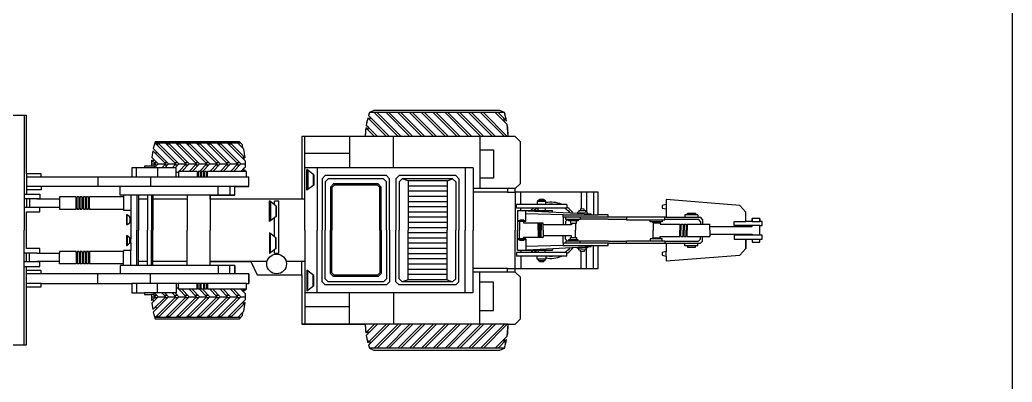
# Model space of a CAD drawing. Extents: x -121210 to 57230, y 84783 to 157800.
# Drawn here: x -34062 to -19789, y 129581 to 134795 of the extents above; entities that cross this region are included whole.
import ezdxf

# ---------------------------------------------------------------- set-up
doc = ezdxf.new("R2010")
doc.units = 0
doc.header["$MEASUREMENT"] = 0
doc.layers.get('0').update_dxf_attribs({"linetype": 'CONTINUOUS'})

# ---------------------------------------------------------------- blocks, each defined once
blk = doc.blocks.new('A$C628B7147')
for p, q in [((4.3803, 2.3), (4.3378, 2.28)), ((5.589, 2.3), (4.3803, 2.3)), ((5.6315, 2.28), (5.589, 2.3)), ((1.0499, 2.25), (0.141, 2.25)), ((1.0272, 2.25), (1.0272, 1.15)), ((1.0499, 1.6912), (1.0499, 2.25)), ((4.3219, 2.2283), (4.3066, 2.1587)), ((4.5002, 2.05), (4.3219, 2.2283)), ((4.3383, 2.2119), (4.3219, 2.2283)), ((4.3378, 2.28), (4.3282, 2.2503)), ((4.5285, 2.05), (4.3282, 2.2503)), ((4.3282, 2.2503), (4.3443, 2.2342)), ((5.6315, 2.28), (4.3378, 2.28)), ((4.3443, 2.2342), (4.3383, 2.2119)), ((4.6133, 2.05), (4.3833, 2.28)), ((4.6416, 2.05), (4.4116, 2.28)), ((4.7264, 2.05), (4.4964, 2.28)), ((4.7547, 2.05), (4.5247, 2.28)), ((4.8396, 2.05), (4.6096, 2.28)), ((4.8679, 2.05), (4.6379, 2.28)), ((4.9527, 2.05), (4.7227, 2.28)), ((4.981, 2.05), (4.751, 2.28)), ((5.0659, 2.05), (4.8359, 2.28)), ((5.0941, 2.05), (4.8641, 2.28)), ((5.179, 2.05), (4.949, 2.28)), ((5.2073, 2.05), (4.9773, 2.28)), ((5.2921, 2.05), (5.0621, 2.28)), ((5.3204, 2.05), (5.0904, 2.28)), ((5.4053, 2.05), (5.1753, 2.28)), ((5.4336, 2.05), (5.2036, 2.28)), ((5.5184, 2.05), (5.2884, 2.28)), ((5.5467, 2.05), (5.3167, 2.28)), ((5.6315, 2.05), (5.4015, 2.28)), ((5.6598, 2.05), (5.4298, 2.28)), ((5.659, 2.164), (5.543, 2.28)), ((5.6527, 2.1986), (5.5712, 2.28)), ((5.6262, 2.225), (5.6527, 2.1986)), ((5.6343, 2.1887), (5.6262, 2.225)), ((5.6527, 2.1986), (5.6315, 2.28)), ((5.659, 2.164), (5.6343, 2.1887)), ((4.3028, 2.1343), (4.2959, 2.05)), ((4.3207, 2.1164), (4.3028, 2.1343)), ((4.387, 2.05), (4.3028, 2.1343)), ((4.4153, 2.05), (4.3066, 2.1587)), ((4.3066, 2.1587), (4.324, 2.1413)), ((4.324, 2.1413), (4.3207, 2.1164)), ((5.6691, 2.05), (5.659, 2.164)), ((2.2817, 1.9992), (2.2639, 1.9345)), ((3.0901, 1.9992), (2.2817, 1.9992)), ((3.1206, 1.9688), (3.0901, 1.9992)), ((5.6691, 2.05), (3.6891, 2.05)), ((4.2959, 2.05), (3.6891, 2.05)), ((3.6891, 2.05), (3.6891, 1.45)), ((3.7191, 1.15), (3.7191, 2.05)), ((4.1457, 2.05), (4.1457, 1.75)), ((4.5686, 1.75), (4.5686, 2.05)), ((5.3973, 2.05), (5.3973, 1.55)), ((5.7363, 2.05), (5.6691, 2.05)), ((5.7863, 2), (5.7363, 2.05)), ((5.7863, 1.6), (5.7863, 2)), ((2.2591, 1.911), (2.2505, 1.8489)), ((2.288, 1.8822), (2.2591, 1.911)), ((2.3835, 1.7867), (2.2591, 1.911)), ((2.2639, 1.9345), (2.2914, 1.907)), ((2.4118, 1.7867), (2.2639, 1.9345)), ((3.1027, 1.9867), (2.2777, 1.9867)), ((2.4825, 1.7867), (2.2825, 1.9867)), ((2.2914, 1.907), (2.288, 1.8822)), ((2.3096, 1.9867), (2.3096, 1.9867)), ((2.5108, 1.7867), (2.3108, 1.9867)), ((2.5815, 1.7867), (2.3815, 1.9867)), ((2.417, 1.9775), (2.3888, 1.9775)), ((2.6098, 1.7867), (2.4098, 1.9867)), ((2.6805, 1.7867), (2.4805, 1.9867)), ((2.516, 1.9775), (2.4877, 1.9775)), ((2.7088, 1.7867), (2.5088, 1.9867)), ((2.7795, 1.7867), (2.5795, 1.9867)), ((2.615, 1.9775), (2.5867, 1.9775)), ((2.8077, 1.7867), (2.6077, 1.9867)), ((2.8785, 1.7867), (2.6785, 1.9867)), ((2.714, 1.9775), (2.6857, 1.9775)), ((2.9067, 1.7867), (2.7067, 1.9867)), ((2.9775, 1.7867), (2.7775, 1.9867)), ((2.813, 1.9775), (2.7847, 1.9775)), ((3.0057, 1.7867), (2.8057, 1.9867)), ((3.0764, 1.7867), (2.8764, 1.9867)), ((2.912, 1.9775), (2.8837, 1.9775)), ((3.1047, 1.7867), (2.9047, 1.9867)), ((3.1338, 1.8283), (2.9754, 1.9867)), ((3.011, 1.9775), (2.9827, 1.9775)), ((3.1297, 1.8606), (3.0037, 1.9867)), ((3.1245, 1.9366), (3.0744, 1.9867)), ((3.1245, 1.9366), (3.1206, 1.9688)), ((3.1342, 1.9269), (3.1245, 1.9366)), ((3.1464, 1.844), (3.1342, 1.9269)), ((5.3973, 1.9204), (5.5267, 1.9204)), ((5.5267, 1.9204), (5.5267, 1.6487)), ((2.2486, 1.8225), (2.248, 1.7659)), ((2.2845, 1.7867), (2.2486, 1.8225)), ((2.2598, 1.8114), (2.2486, 1.8225)), ((2.3128, 1.7867), (2.2505, 1.8489)), ((2.2505, 1.8489), (2.2671, 1.8323)), ((2.2671, 1.8323), (2.2598, 1.8114)), ((3.1297, 1.8606), (3.1464, 1.844)), ((3.1338, 1.8283), (3.1297, 1.8606)), ((3.1297, 1.8606), (3.1338, 1.8283)), ((3.1483, 1.8138), (3.1338, 1.8283)), ((3.1483, 1.7595), (3.1483, 1.8138)), ((4.1457, 1.8854), (3.7191, 1.8854)), ((2.0586, 1.7489), (2.0586, 1.6592)), ((2.182, 1.7489), (2.0586, 1.7489)), ((2.1035, 1.6592), (2.1035, 1.7489)), ((2.182, 1.7659), (2.182, 1.7489)), ((2.248, 1.7659), (2.182, 1.7659)), ((2.4847, 1.7489), (2.182, 1.7489)), ((2.2477, 1.7867), (2.2845, 1.7867)), ((2.2477, 1.7867), (2.2845, 1.7867)), ((2.2477, 1.7867), (2.2845, 1.7867)), ((2.2477, 1.7867), (2.2845, 1.7867)), ((2.2717, 1.7659), (2.248, 1.7659)), ((2.2845, 1.7867), (2.2638, 1.7659)), ((2.2717, 1.7659), (2.2717, 1.7489)), ((2.3012, 1.7982), (2.2729, 1.7982)), ((2.3012, 1.7751), (2.2729, 1.7751)), ((2.3128, 1.7867), (2.2751, 1.7489)), ((2.3053, 1.7489), (2.3053, 1.6592)), ((2.3128, 1.7867), (2.3835, 1.7867)), ((2.3128, 1.7867), (2.3835, 1.7867)), ((2.3128, 1.7867), (2.3835, 1.7867)), ((2.3128, 1.7867), (2.3835, 1.7867)), ((2.3835, 1.7867), (2.3458, 1.7489)), ((2.4002, 1.7982), (2.3719, 1.7982)), ((2.4002, 1.7751), (2.3719, 1.7751)), ((2.4118, 1.7867), (2.3741, 1.7489)), ((2.4118, 1.7867), (2.4825, 1.7867)), ((2.4118, 1.7867), (2.4825, 1.7867)), ((2.4118, 1.7867), (2.4825, 1.7867)), ((2.4118, 1.7867), (2.4825, 1.7867)), ((2.4825, 1.7867), (2.4448, 1.7489)), ((2.4992, 1.7982), (2.4709, 1.7982)), ((2.4992, 1.7751), (2.4709, 1.7751)), ((2.5108, 1.7867), (2.4731, 1.7489)), ((2.4847, 1.6592), (2.4847, 1.7489)), ((2.5066, 1.7153), (2.5066, 1.6592)), ((2.6848, 1.7153), (2.5066, 1.7153)), ((2.5815, 1.7867), (2.5101, 1.7153)), ((2.5108, 1.7867), (2.5815, 1.7867)), ((2.5108, 1.7867), (2.5815, 1.7867)), ((2.5108, 1.7867), (2.5815, 1.7867)), ((2.5108, 1.7867), (2.5815, 1.7867)), ((2.6098, 1.7867), (2.5384, 1.7153)), ((2.5982, 1.7982), (2.5699, 1.7982)), ((2.5982, 1.7751), (2.5699, 1.7751)), ((2.6805, 1.7867), (2.6091, 1.7153)), ((2.6098, 1.7867), (2.6805, 1.7867)), ((2.6098, 1.7867), (2.6805, 1.7867)), ((2.6098, 1.7867), (2.6805, 1.7867)), ((2.6098, 1.7867), (2.6805, 1.7867)), ((2.7088, 1.7867), (2.6374, 1.7153)), ((2.6972, 1.7982), (2.6689, 1.7982)), ((2.6972, 1.7751), (2.6689, 1.7751)), ((2.6848, 1.7153), (2.6848, 1.6592)), ((2.7148, 1.7153), (2.6948, 1.7153)), ((2.6948, 1.7153), (2.6948, 1.6592)), ((2.7795, 1.7867), (2.7081, 1.7153)), ((2.7088, 1.7867), (2.7795, 1.7867)), ((2.7088, 1.7867), (2.7795, 1.7867)), ((2.7088, 1.7867), (2.7795, 1.7867)), ((2.7088, 1.7867), (2.7795, 1.7867)), ((2.7148, 1.7153), (2.7148, 1.6592)), ((2.7447, 1.7153), (2.7248, 1.7153)), ((2.7248, 1.7153), (2.7248, 1.6592)), ((2.8077, 1.7867), (2.7364, 1.7153)), ((2.7447, 1.6592), (2.7447, 1.7153)), ((2.7747, 1.7153), (2.7547, 1.7153)), ((2.7547, 1.6592), (2.7547, 1.7153)), ((2.7962, 1.7982), (2.7679, 1.7982)), ((2.7962, 1.7751), (2.7679, 1.7751)), ((2.7747, 1.6592), (2.7747, 1.7153)), ((3.1574, 1.7153), (2.7847, 1.7153)), ((2.7847, 1.6592), (2.7847, 1.7153)), ((2.8785, 1.7867), (2.8071, 1.7153)), ((2.8077, 1.7867), (2.8785, 1.7867)), ((2.8077, 1.7867), (2.8785, 1.7867)), ((2.8077, 1.7867), (2.8785, 1.7867)), ((2.8077, 1.7867), (2.8785, 1.7867)), ((2.9067, 1.7867), (2.8354, 1.7153)), ((2.8952, 1.7982), (2.8669, 1.7982)), ((2.8952, 1.7751), (2.8669, 1.7751)), ((2.9775, 1.7867), (2.9061, 1.7153)), ((2.9067, 1.7867), (2.9775, 1.7867)), ((2.9067, 1.7867), (2.9775, 1.7867)), ((2.9067, 1.7867), (2.9775, 1.7867)), ((2.9067, 1.7867), (2.9775, 1.7867)), ((3.0057, 1.7867), (2.9344, 1.7153)), ((2.9942, 1.7982), (2.9659, 1.7982)), ((2.9942, 1.7751), (2.9659, 1.7751)), ((3.0764, 1.7867), (3.0051, 1.7153)), ((3.0057, 1.7867), (3.0764, 1.7867)), ((3.0057, 1.7867), (3.0764, 1.7867)), ((3.0057, 1.7867), (3.0764, 1.7867)), ((3.0057, 1.7867), (3.0764, 1.7867)), ((3.1047, 1.7867), (3.0334, 1.7153)), ((3.0932, 1.7982), (3.0649, 1.7982)), ((3.0932, 1.7751), (3.0649, 1.7751)), ((3.1338, 1.745), (3.1041, 1.7153)), ((3.1047, 1.7867), (3.1488, 1.7867)), ((3.1047, 1.7867), (3.1488, 1.7867)), ((3.1047, 1.7867), (3.1488, 1.7867)), ((3.1047, 1.7867), (3.1488, 1.7867)), ((3.1301, 1.7153), (3.1338, 1.745)), ((3.1464, 1.7293), (3.1301, 1.7153)), ((3.1338, 1.745), (3.1483, 1.7595)), ((3.1451, 1.7153), (3.1464, 1.7293)), ((3.1574, 1.7153), (3.1451, 1.7153)), ((3.1574, 1.6592), (3.1574, 1.7153)), ((5.3323, 1.75), (3.7191, 1.75)), ((3.7385, 1.5337), (3.7385, 1.7325)), ((3.8028, 1.6826), (3.7385, 1.7325)), ((3.7481, 1.7251), (3.7481, 1.5411)), ((3.8377, 1.75), (3.8377, 1.15)), ((5.2569, 1.75), (5.2569, 1.15)), ((5.3323, 1.75), (5.3323, 1.15)), ((1.1885, 1.6912), (1.0499, 1.6912)), ((1.0499, 1.6912), (1.0499, 1.6592)), ((1.1885, 1.6592), (1.0499, 1.6592)), ((1.0499, 1.6592), (1.0499, 1.4959)), ((1.1885, 1.6592), (1.1885, 1.6912)), ((2.0586, 1.6592), (1.1885, 1.6592)), ((1.7335, 1.6592), (1.7335, 1.5691)), ((3.1574, 1.6592), (2.0586, 1.6592)), ((2.238, 1.6592), (2.238, 1.5691)), ((2.5066, 1.7042), (2.4847, 1.7042)), ((2.6948, 1.7053), (2.6848, 1.7053)), ((2.7248, 1.7053), (2.7148, 1.7053)), ((2.7547, 1.7053), (2.7447, 1.7053)), ((2.7847, 1.7053), (2.7747, 1.7053)), ((3.1798, 1.6592), (3.1574, 1.6592)), ((3.1798, 1.5691), (3.1798, 1.6592)), ((3.1798, 1.5691), (3.1798, 1.6592)), ((3.7989, 1.6857), (3.7989, 1.5805)), ((3.8028, 1.6826), (3.8028, 1.5836)), ((3.8829, 1.6446), (3.9129, 1.6746)), ((3.8829, 1.6446), (3.8829, 1.15)), ((4.5012, 1.6746), (3.9129, 1.6746)), ((3.9129, 1.6146), (3.9429, 1.6446)), ((4.4712, 1.6446), (3.9429, 1.6446)), ((4.5012, 1.6146), (4.4712, 1.6446)), ((4.5312, 1.6446), (4.5012, 1.6746)), ((4.5312, 1.15), (4.5312, 1.6446)), ((4.5915, 1.6446), (4.6215, 1.6746)), ((4.5915, 1.6446), (4.5915, 1.15)), ((5.1644, 1.6746), (4.6215, 1.6746)), ((4.6215, 1.6146), (4.6515, 1.6446)), ((5.1344, 1.6446), (4.6515, 1.6446)), ((4.709, 1.6246), (4.6515, 1.6446)), ((5.0822, 1.6246), (4.709, 1.6246)), ((4.709, 1.6246), (4.709, 1.15)), ((5.0822, 1.6246), (5.1344, 1.6446)), ((5.0822, 1.6246), (5.0822, 1.15)), ((5.1344, 1.6446), (5.1644, 1.6146)), ((5.1644, 1.6746), (5.1944, 1.6446)), ((5.1944, 1.6446), (5.1944, 1.15)), ((5.5267, 1.6487), (5.3973, 1.6487)), ((3.1798, 1.5691), (1.0499, 1.5691)), ((1.0499, 1.5691), (1.0499, 1.5371)), ((1.1885, 1.5371), (1.0499, 1.5371)), ((1.1885, 1.5691), (1.1885, 1.5371)), ((1.9465, 1.488), (1.9465, 1.5691)), ((2.8875, 1.488), (2.8875, 1.5691)), ((2.9975, 1.5691), (2.9975, 1.488)), ((3.0453, 1.5691), (3.1798, 1.5691)), ((3.0453, 1.488), (3.0453, 1.5691)), ((3.0453, 1.488), (3.0453, 1.5691)), ((3.8028, 1.5836), (3.7385, 1.5337)), ((3.9129, 1.6146), (3.9129, 1.15)), ((3.9629, 1.5646), (3.9929, 1.5946)), ((3.9629, 1.5646), (3.9629, 1.15)), ((3.9756, 1.5593), (3.9981, 1.5819)), ((3.9756, 1.5593), (3.9756, 1.15)), ((4.4212, 1.5946), (3.9929, 1.5946)), ((4.4159, 1.5819), (3.9981, 1.5819)), ((4.4385, 1.5593), (4.4159, 1.5819)), ((4.4512, 1.5646), (4.4212, 1.5946)), ((4.4385, 1.15), (4.4385, 1.5593)), ((4.4512, 1.15), (4.4512, 1.5646)), ((4.5012, 1.15), (4.5012, 1.6146)), ((4.6215, 1.6146), (4.6215, 1.15)), ((5.0822, 1.5746), (4.709, 1.5746)), ((5.0822, 1.5246), (4.709, 1.5246)), ((5.1644, 1.6146), (5.1644, 1.15)), ((5.7363, 1.55), (5.3323, 1.55)), ((5.6629, 1.55), (5.6629, 1.5173)), ((5.7363, 1.55), (5.7863, 1.6)), ((5.7363, 1.5173), (5.7363, 1.55)), ((1.0272, 1.4959), (1.1762, 1.4959)), ((1.1762, 1.4518), (1.0272, 1.4518)), ((1.0499, 1.4518), (1.0499, 1.37)), ((1.0777, 1.4518), (1.0777, 1.37)), ((1.1494, 1.4518), (1.1494, 1.4484)), ((1.3659, 1.4484), (1.1494, 1.4484)), ((1.1762, 1.4959), (1.1762, 1.4518)), ((1.5253, 1.4701), (1.3659, 1.4701)), ((1.3659, 1.4701), (1.3659, 1.3518)), ((1.5253, 1.3614), (1.5253, 1.4701)), ((1.5358, 1.4605), (1.5253, 1.4605)), ((1.5544, 1.4701), (1.5358, 1.4701)), ((1.5358, 1.3614), (1.5358, 1.4701)), ((1.5544, 1.3614), (1.5544, 1.4701)), ((1.565, 1.4605), (1.5544, 1.4605)), ((1.5841, 1.4701), (1.565, 1.4701)), ((1.565, 1.3614), (1.565, 1.4701)), ((1.5841, 1.3614), (1.5841, 1.4701)), ((1.5947, 1.4605), (1.5841, 1.4605)), ((1.6149, 1.4701), (1.5947, 1.4701)), ((1.5947, 1.3614), (1.5947, 1.4701)), ((1.6149, 1.3614), (1.6149, 1.4701)), ((1.6249, 1.4605), (1.6149, 1.4605)), ((1.6451, 1.4701), (1.6249, 1.4701)), ((1.6249, 1.3614), (1.6249, 1.4701)), ((1.6451, 1.3614), (1.6451, 1.4701)), ((1.6546, 1.4605), (1.6451, 1.4605)), ((1.978, 1.4701), (1.6546, 1.4701)), ((1.6546, 1.3614), (1.6546, 1.4701)), ((3.0453, 1.488), (1.9465, 1.488)), ((1.978, 1.488), (1.978, 1.3518)), ((2.0485, 1.488), (2.0485, 1.3425)), ((2.1059, 1.488), (2.1059, 1.15)), ((2.1224, 1.488), (2.1224, 1.15)), ((2.2104, 1.45), (2.1224, 1.45)), ((2.2104, 1.488), (2.2104, 1.15)), ((2.249, 1.488), (2.249, 1.15)), ((2.26, 1.488), (2.26, 1.15)), ((2.5897, 1.45), (2.26, 1.45)), ((2.5897, 1.488), (2.5897, 1.15)), ((2.8096, 1.45), (2.8096, 1.488)), ((2.8096, 1.488), (3.0453, 1.488)), ((2.8096, 1.488), (2.8096, 1.15)), ((3.6891, 1.45), (2.8096, 1.45)), ((3.7162, 1.45), (2.8096, 1.45)), ((3.4435, 1.383), (3.3792, 1.4329)), ((3.3792, 1.2341), (3.3792, 1.4329)), ((3.4677, 1.43), (3.4277, 1.43)), ((3.4277, 1.3952), (3.4277, 1.43)), ((3.4677, 0.9306), (3.4677, 1.43)), ((5.0822, 1.4746), (4.709, 1.4746)), ((5.6629, 1.5173), (5.3323, 1.5173)), ((5.6629, 1.5173), (5.7363, 1.5173)), ((6.5305, 1.5173), (5.7363, 1.5173)), ((5.7363, 1.5173), (5.7363, 1.15)), ((5.7882, 1.3991), (5.7882, 1.5173)), ((5.9447, 1.4277), (5.9447, 1.3991)), ((6.0305, 1.4277), (5.9447, 1.4277)), ((5.957, 1.439), (6.0215, 1.439)), ((5.957, 1.4277), (5.957, 1.439)), ((5.9674, 1.4483), (6.0111, 1.4483)), ((5.9674, 1.439), (5.9674, 1.4483)), ((6.0111, 1.4483), (6.0111, 1.439)), ((6.0215, 1.439), (6.0215, 1.4277)), ((6.0305, 1.3991), (6.0305, 1.4277)), ((6.3674, 1.5173), (6.3674, 1.355)), ((6.4191, 1.5173), (6.4191, 1.3202)), ((6.4863, 1.5173), (6.4863, 1.2973)), ((6.5305, 1.2973), (6.5305, 1.5173)), ((7.8882, 1.3887), (7.1841, 1.444)), ((7.1841, 1.444), (7.1841, 1.3973)), ((1.1494, 1.37), (1.0272, 1.37)), ((1.1494, 1.3735), (1.3659, 1.3735)), ((1.1494, 1.37), (1.1494, 1.3735)), ((1.1762, 1.37), (1.1494, 1.37)), ((1.1762, 1.326), (1.1762, 1.37)), ((1.3659, 1.3735), (1.3659, 1.3518)), ((1.3659, 1.3518), (1.5253, 1.3518)), ((1.5253, 1.3614), (1.5358, 1.3614)), ((1.5253, 1.3518), (1.5253, 1.3614)), ((1.5358, 1.3614), (1.5358, 1.3518)), ((1.5358, 1.3518), (1.5544, 1.3518)), ((1.5544, 1.3614), (1.565, 1.3614)), ((1.5544, 1.3518), (1.5544, 1.3614)), ((1.565, 1.3614), (1.565, 1.3518)), ((1.565, 1.3518), (1.5841, 1.3518)), ((1.5841, 1.3614), (1.5947, 1.3614)), ((1.5841, 1.3518), (1.5841, 1.3614)), ((1.5947, 1.3614), (1.5947, 1.3518)), ((1.5947, 1.3518), (1.6149, 1.3518)), ((1.6149, 1.3614), (1.6249, 1.3614)), ((1.6149, 1.3518), (1.6149, 1.3614)), ((1.6249, 1.3614), (1.6249, 1.3518)), ((1.6249, 1.3518), (1.6451, 1.3518)), ((1.6451, 1.3614), (1.6546, 1.3614)), ((1.6451, 1.3518), (1.6451, 1.3614)), ((1.6546, 1.3614), (1.6546, 1.3518)), ((1.6546, 1.3518), (1.978, 1.3518)), ((1.978, 1.3518), (1.978, 1.3425)), ((1.978, 1.3425), (2.0485, 1.3425)), ((2.0485, 1.3425), (2.0485, 1.2707)), ((3.3888, 1.4255), (3.3888, 1.2415)), ((3.4396, 1.3861), (3.4396, 1.2809)), ((3.4435, 1.383), (3.4435, 1.2839)), ((5.0822, 1.4246), (4.709, 1.4246)), ((5.0822, 1.3746), (4.709, 1.3746)), ((6.2318, 1.3991), (5.7472, 1.3991)), ((5.7472, 1.3623), (5.7472, 1.3991)), ((6.2318, 1.3623), (5.7472, 1.3623)), ((5.7585, 1.3394), (5.7585, 1.15)), ((5.7585, 1.3394), (6.0919, 1.3394)), ((5.7882, 1.3394), (5.7882, 1.3623)), ((5.7882, 1.3394), (6.4653, 1.3067)), ((5.8359, 1.2333), (5.8359, 1.3352)), ((5.9567, 1.3394), (5.9567, 1.3623)), ((6.0228, 1.3623), (6.0228, 1.3394)), ((6.0936, 1.3246), (6.0919, 1.3394)), ((6.2318, 1.3991), (6.2318, 1.3623)), ((6.3468, 1.3403), (6.3468, 1.3243)), ((6.4127, 1.3365), (6.3468, 1.3403)), ((6.3615, 1.3554), (6.3615, 1.3394)), ((6.398, 1.3533), (6.3615, 1.3554)), ((6.398, 1.3373), (6.398, 1.3533)), ((6.4127, 1.3206), (6.4127, 1.3365)), ((7.1841, 1.3973), (7.145, 1.3881)), ((7.145, 1.3881), (7.145, 1.3628)), ((7.145, 1.3628), (7.1841, 1.3546)), ((7.1841, 1.3973), (7.1841, 1.3546)), ((7.1841, 1.3546), (7.1841, 1.2749)), ((7.948, 1.324), (7.8882, 1.3887)), ((1.0499, 1.326), (1.1762, 1.326)), ((1.0499, 0.974), (1.0499, 1.326)), ((2.0065, 1.2973), (2.0065, 1.2044)), ((2.0156, 1.2973), (2.0065, 1.2973)), ((2.0385, 1.2799), (2.0156, 1.2973)), ((2.0156, 1.2044), (2.0156, 1.2973)), ((2.0385, 1.2707), (2.0385, 1.2799)), ((2.0485, 1.2707), (2.0385, 1.2707)), ((2.0385, 1.2707), (2.0385, 1.231)), ((2.0485, 1.2661), (2.0385, 1.2661)), ((2.0485, 1.2707), (2.0485, 1.231)), ((3.4435, 1.2839), (3.3792, 1.2341)), ((3.4277, 1.0882), (3.4277, 1.2717)), ((5.0822, 1.3246), (4.709, 1.3246)), ((5.0822, 1.2746), (4.709, 1.2746)), ((5.7664, 1.2405), (5.7664, 1.2323)), ((5.8299, 1.2405), (5.7664, 1.2405)), ((5.7793, 1.2472), (5.7793, 1.2405)), ((5.8167, 1.2472), (5.7793, 1.2472)), ((5.8167, 1.2472), (5.8167, 1.2405)), ((5.8299, 1.2405), (5.8299, 1.2323)), ((6.1965, 1.2973), (5.8359, 1.3065)), ((6.1965, 1.2973), (6.5305, 1.2973)), ((6.1965, 1.2749), (6.1965, 1.2973)), ((6.6252, 1.2749), (6.1965, 1.2749)), ((6.1965, 1.2749), (6.1965, 1.2018)), ((6.2162, 1.2353), (6.2352, 1.2544)), ((6.222, 1.2544), (6.222, 1.2749)), ((6.357, 1.2544), (6.222, 1.2544)), ((6.2475, 1.2406), (6.2475, 1.2538)), ((6.3387, 1.2406), (6.2475, 1.2406)), ((6.2647, 1.2406), (6.2647, 1.2188)), ((6.3228, 1.2188), (6.3228, 1.2406)), ((6.332, 1.3252), (6.332, 1.3131)), ((6.4275, 1.3197), (6.332, 1.3252)), ((6.3387, 1.2538), (6.3387, 1.2406)), ((6.357, 1.2749), (6.357, 1.2544)), ((6.6252, 1.2553), (6.357, 1.2553)), ((6.4275, 1.3085), (6.4275, 1.3197)), ((6.4653, 1.2973), (6.4653, 1.3067)), ((6.6252, 1.2973), (6.5305, 1.2973)), ((6.6252, 1.2749), (6.6252, 1.2973)), ((7.1841, 1.2749), (6.6252, 1.2749)), ((6.6252, 1.2553), (6.8021, 1.2553)), ((6.8021, 1.2749), (6.8021, 1.2502)), ((6.8021, 1.2502), (7.1713, 1.2502)), ((7.03, 1.2318), (7.03, 1.2502)), ((7.145, 1.2502), (7.145, 1.2318)), ((7.1713, 1.2502), (7.1713, 1.2749)), ((7.1713, 1.2553), (7.4915, 1.2553)), ((7.1841, 1.2749), (7.5111, 1.2749)), ((7.4855, 1.2978), (7.363, 1.2978)), ((7.363, 1.2978), (7.363, 1.2749)), ((7.3888, 1.3129), (7.4634, 1.3129)), ((7.3888, 1.2978), (7.3888, 1.3129)), ((7.4634, 1.3129), (7.4634, 1.2978)), ((7.4855, 1.2978), (7.4855, 1.2749)), ((7.5115, 1.2353), (7.4915, 1.2553)), ((7.5311, 1.2549), (7.5111, 1.2749)), ((7.5311, 1.2549), (7.5311, 1.2085)), ((7.948, 1.2338), (7.948, 1.324)), ((7.948, 1.2338), (7.948, 1.324)), ((8.0061, 1.2646), (8.0061, 1.2338)), ((8.08, 1.2646), (8.0061, 1.2646)), ((8.0061, 1.2338), (8.0061, 1.2646)), ((8.08, 1.2338), (8.08, 1.2646)), ((8.08, 1.2646), (8.08, 1.2338)), ((1.0272, 0.05), (1.0272, 1.15)), ((2.0065, 1.2044), (2.0156, 1.2044)), ((2.0156, 1.2044), (2.0385, 1.2219)), ((2.0485, 1.2356), (2.0385, 1.2356)), ((2.0385, 1.231), (2.0485, 1.231)), ((2.0385, 1.2219), (2.0385, 1.231)), ((2.0385, 1.231), (2.0485, 1.231)), ((2.0485, 1.231), (2.0485, 1.069)), ((2.1059, 0.812), (2.1059, 1.15)), ((2.1224, 0.812), (2.1224, 1.15)), ((2.2104, 0.812), (2.2104, 1.15)), ((2.249, 0.812), (2.249, 1.15)), ((2.26, 0.812), (2.26, 1.15)), ((2.5897, 0.812), (2.5897, 1.15)), ((2.8096, 0.812), (2.8096, 1.15)), ((3.7191, 1.15), (3.7191, 0.25)), ((3.8377, 0.55), (3.8377, 1.15)), ((3.8829, 0.6554), (3.8829, 1.15)), ((3.9129, 0.6854), (3.9129, 1.15)), ((3.9629, 0.7354), (3.9629, 1.15)), ((3.9756, 0.7407), (3.9756, 1.15)), ((4.4385, 1.15), (4.4385, 0.7407)), ((4.4512, 1.15), (4.4512, 0.7354)), ((4.5012, 1.15), (4.5012, 0.6854)), ((4.5312, 1.15), (4.5312, 0.6554)), ((4.5915, 0.6554), (4.5915, 1.15)), ((4.6215, 0.6854), (4.6215, 1.15)), ((5.0822, 1.2246), (4.709, 1.2246)), ((5.0822, 1.1746), (4.709, 1.1746)), ((4.709, 0.6754), (4.709, 1.15)), ((5.0822, 0.6754), (5.0822, 1.15)), ((5.1644, 0.6854), (5.1644, 1.15)), ((5.1944, 0.6554), (5.1944, 1.15)), ((5.2569, 0.55), (5.2569, 1.15)), ((5.3323, 0.55), (5.3323, 1.15)), ((5.7363, 0.7827), (5.7363, 1.15)), ((5.837, 1.2333), (5.7585, 1.2333)), ((5.7585, 0.9606), (5.7585, 1.15)), ((5.778, 1.2333), (5.778, 1.15)), ((5.778, 1.0667), (5.778, 1.15)), ((5.816, 1.2333), (5.816, 1.2197)), ((6.0038, 1.2197), (5.816, 1.2197)), ((5.9565, 1.15), (5.9565, 1.2197)), ((5.9565, 1.15), (5.9565, 1.0803)), ((5.9649, 1.15), (5.9649, 1.2197)), ((5.9649, 1.15), (5.9649, 1.0803)), ((5.9733, 1.15), (5.9733, 1.2197)), ((5.9733, 1.15), (5.9733, 1.0803)), ((5.9832, 1.2197), (5.9832, 1.15)), ((5.9832, 1.0803), (5.9832, 1.15)), ((6.0038, 1.15), (6.0038, 1.2197)), ((6.2766, 1.2018), (6.0038, 1.2018)), ((6.0038, 1.15), (6.0038, 1.0803)), ((6.2162, 1.2353), (6.2162, 1.2018)), ((6.2647, 1.2188), (6.3228, 1.2188)), ((6.2766, 1.2188), (6.2766, 1.2018)), ((6.3149, 1.2188), (6.3149, 1.15)), ((6.3149, 1.0812), (6.3149, 1.15)), ((7.145, 1.2318), (7.03, 1.2318)), ((7.0554, 1.2318), (7.0554, 1.2216)), ((7.0554, 1.2216), (7.1298, 1.2216)), ((7.0597, 1.2216), (7.0597, 1.15)), ((7.0597, 1.0784), (7.0597, 1.15)), ((7.1263, 1.2216), (7.1263, 1.2092)), ((7.1263, 1.2092), (7.3144, 1.2092)), ((7.1298, 1.2216), (7.1298, 1.2318)), ((7.3144, 1.2092), (7.3144, 1.15)), ((7.3244, 1.2018), (7.3144, 1.2018)), ((7.3144, 1.0908), (7.3144, 1.15)), ((7.3244, 1.2092), (7.3244, 1.15)), ((7.3244, 1.2092), (7.3445, 1.2092)), ((7.3244, 1.0908), (7.3244, 1.15)), ((7.3445, 1.2092), (7.3445, 1.15)), ((7.3545, 1.2018), (7.3445, 1.2018)), ((7.3445, 1.0908), (7.3445, 1.15)), ((7.3545, 1.2092), (7.3745, 1.2092)), ((7.3545, 1.2092), (7.3545, 1.15)), ((7.3545, 1.0908), (7.3545, 1.15)), ((7.3745, 1.2092), (7.3745, 1.15)), ((7.3845, 1.2018), (7.3745, 1.2018)), ((7.3745, 1.0908), (7.3745, 1.15)), ((7.3845, 1.2092), (7.3845, 1.15)), ((7.3845, 1.2092), (7.4046, 1.2092)), ((7.3845, 1.0908), (7.3845, 1.15)), ((7.4046, 1.2092), (7.6024, 1.2092)), ((7.5115, 1.2353), (7.5115, 1.2085)), ((7.6024, 1.15), (7.6024, 1.2092)), ((7.6024, 1.1875), (8.0061, 1.1875)), ((7.6024, 1.15), (7.6024, 1.0908)), ((7.8339, 1.2338), (7.948, 1.2338)), ((7.8339, 1.1951), (7.8339, 1.2338)), ((8.08, 1.1951), (7.8339, 1.1951)), ((8.0061, 1.2338), (7.948, 1.2338)), ((7.948, 1.1875), (7.948, 1.1951)), ((8.0061, 1.2338), (8.08, 1.2338)), ((8.0061, 1.1875), (8.0061, 1.1951)), ((8.1046, 1.2338), (8.08, 1.2338)), ((8.08, 1.1951), (8.1046, 1.1951)), ((8.08, 1.15), (8.08, 1.1951)), ((8.08, 1.1049), (8.08, 1.15)), ((8.1046, 1.1951), (8.1046, 1.2338)), ((2.0065, 1.0956), (2.0065, 1.0027)), ((2.0156, 1.0956), (2.0065, 1.0956)), ((2.0385, 1.0781), (2.0156, 1.0956)), ((2.0156, 1.0956), (2.0156, 1.0027)), ((2.0385, 1.069), (2.0385, 1.0781)), ((2.0485, 1.069), (2.0385, 1.069)), ((2.0385, 1.0293), (2.0385, 1.069)), ((2.0385, 1.069), (2.0485, 1.069)), ((2.0485, 1.0644), (2.0385, 1.0644)), ((2.0485, 1.0293), (2.0485, 1.069)), ((3.3792, 1.1259), (3.3792, 0.9271)), ((3.4435, 1.076), (3.3792, 1.1259)), ((3.3888, 0.9345), (3.3888, 1.1184)), ((3.4396, 0.9739), (3.4396, 1.0791)), ((3.4435, 0.9769), (3.4435, 1.076)), ((5.0822, 1.1254), (4.709, 1.1254)), ((5.0822, 1.0754), (4.709, 1.0754)), ((5.837, 1.0667), (5.7585, 1.0667)), ((5.7664, 1.0595), (5.7664, 1.0677)), ((5.8299, 1.0595), (5.7664, 1.0595)), ((5.7793, 1.0528), (5.7793, 1.0595)), ((5.8167, 1.0528), (5.7793, 1.0528)), ((6.0038, 1.0803), (5.816, 1.0803)), ((5.816, 1.0667), (5.816, 1.0803)), ((5.8167, 1.0528), (5.8167, 1.0595)), ((5.8299, 1.0595), (5.8299, 1.0677)), ((5.8359, 1.0667), (5.8359, 0.9648)), ((6.2766, 1.0982), (6.0038, 1.0982)), ((6.1965, 1.0251), (6.1965, 1.0982)), ((6.2162, 1.0647), (6.2162, 1.0982)), ((6.2162, 1.0647), (6.2352, 1.0456)), ((6.3387, 1.0594), (6.2475, 1.0594)), ((6.2475, 1.0594), (6.2475, 1.0462)), ((6.2647, 1.0594), (6.2647, 1.0812)), ((6.2647, 1.0812), (6.3228, 1.0812)), ((6.2766, 1.0812), (6.2766, 1.0982)), ((6.3228, 1.0812), (6.3228, 1.0594)), ((6.3387, 1.0462), (6.3387, 1.0594)), ((6.8021, 1.0498), (7.1713, 1.0498)), ((6.8021, 1.0251), (6.8021, 1.0498)), ((7.145, 1.0682), (7.03, 1.0682)), ((7.03, 1.0682), (7.03, 1.0498)), ((7.0554, 1.0682), (7.0554, 1.0784)), ((7.0554, 1.0784), (7.1298, 1.0784)), ((7.1263, 1.0908), (7.3144, 1.0908)), ((7.1263, 1.0784), (7.1263, 1.0908)), ((7.1298, 1.0784), (7.1298, 1.0682)), ((7.145, 1.0498), (7.145, 1.0682)), ((7.1713, 1.0498), (7.1713, 1.0251)), ((7.3244, 1.0982), (7.3144, 1.0982)), ((7.3244, 1.0908), (7.3445, 1.0908)), ((7.3545, 1.0982), (7.3445, 1.0982)), ((7.3545, 1.0908), (7.3745, 1.0908)), ((7.3845, 1.0982), (7.3745, 1.0982)), ((7.3845, 1.0908), (7.4046, 1.0908)), ((7.4046, 1.0908), (7.6024, 1.0908)), ((7.5115, 1.0647), (7.4915, 1.0447)), ((7.5115, 1.0647), (7.5115, 1.0915)), ((7.5311, 1.0451), (7.5311, 1.0915)), ((7.6024, 1.1125), (8.0061, 1.1125)), ((7.8339, 1.1049), (7.8339, 1.0662)), ((8.08, 1.1049), (7.8339, 1.1049)), ((7.8339, 1.0662), (7.948, 1.0662)), ((7.948, 1.1125), (7.948, 1.1049)), ((7.948, 1.0662), (8.0061, 1.0662)), ((7.948, 0.976), (7.948, 1.0662)), ((7.948, 1.0662), (7.948, 0.976)), ((8.0061, 1.1125), (8.0061, 1.1049)), ((8.0061, 1.0662), (8.0061, 1.0354)), ((8.0061, 1.0662), (8.0061, 1.0354)), ((8.0061, 1.0662), (8.08, 1.0662)), ((8.1046, 1.1049), (8.08, 1.1049)), ((8.08, 1.0662), (8.1046, 1.0662)), ((8.08, 1.0354), (8.08, 1.0662)), ((8.08, 1.0354), (8.08, 1.0662)), ((8.1046, 1.0662), (8.1046, 1.1049)), ((1.1762, 0.974), (1.0499, 0.974)), ((1.1762, 0.93), (1.1762, 0.974)), ((1.978, 0.9575), (1.978, 0.9482)), ((2.0485, 0.9575), (1.978, 0.9575)), ((2.0065, 1.0027), (2.0156, 1.0027)), ((2.0156, 1.0027), (2.0385, 1.0293)), ((2.0485, 1.0339), (2.0385, 1.0339)), ((2.0385, 1.0293), (2.0485, 1.0293)), ((2.0385, 1.0293), (2.0485, 1.0293)), ((2.0485, 1.0293), (2.0485, 0.9575)), ((2.0485, 0.812), (2.0485, 0.9575)), ((3.4435, 0.9769), (3.3792, 0.9271)), ((3.4277, 0.9306), (3.4277, 0.9647)), ((5.0822, 1.0254), (4.709, 1.0254)), ((5.0822, 0.9754), (4.709, 0.9754)), ((5.7585, 0.9606), (6.0919, 0.9606)), ((5.7882, 0.9606), (6.4653, 0.9933)), ((5.7882, 0.9606), (5.7882, 0.9377)), ((6.1965, 1.0027), (5.8359, 0.9935)), ((5.9567, 0.9606), (5.9567, 0.9377)), ((6.0228, 0.9377), (6.0228, 0.9606)), ((6.0936, 0.9754), (6.0919, 0.9606)), ((6.6252, 1.0251), (6.1965, 1.0251)), ((6.1965, 1.0251), (6.1965, 1.0027)), ((6.1965, 1.0027), (6.5305, 1.0027)), ((6.357, 1.0456), (6.222, 1.0456)), ((6.222, 1.0456), (6.222, 1.0251)), ((6.332, 0.9748), (6.332, 0.9869)), ((6.4275, 0.9803), (6.332, 0.9748)), ((6.3468, 0.9597), (6.3468, 0.9757)), ((6.4127, 0.9635), (6.3468, 0.9597)), ((6.357, 1.0251), (6.357, 1.0456)), ((6.6252, 1.0447), (6.357, 1.0447)), ((6.3615, 0.9446), (6.3615, 0.9606)), ((6.398, 0.9627), (6.398, 0.9467)), ((6.4127, 0.9794), (6.4127, 0.9635)), ((6.4191, 0.7827), (6.4191, 0.9798)), ((6.4275, 0.9915), (6.4275, 0.9803)), ((6.4653, 1.0027), (6.4653, 0.9933)), ((6.4863, 0.7827), (6.4863, 1.0027)), ((6.5305, 1.0027), (6.6252, 1.0027)), ((6.5305, 0.7827), (6.5305, 1.0027)), ((6.6252, 1.0447), (6.8021, 1.0447)), ((6.6252, 1.0251), (7.1841, 1.0251)), ((6.6252, 1.0027), (6.6252, 1.0251)), ((7.1713, 1.0447), (7.4915, 1.0447)), ((7.1841, 1.0251), (7.5111, 1.0251)), ((7.1841, 1.0251), (7.1841, 0.9454)), ((7.363, 1.0022), (7.363, 1.0251)), ((7.4855, 1.0022), (7.363, 1.0022)), ((7.3888, 1.0022), (7.3888, 0.9871)), ((7.3888, 0.9871), (7.4634, 0.9871)), ((7.4634, 0.9871), (7.4634, 1.0022)), ((7.4855, 1.0022), (7.4855, 1.0251)), ((7.5311, 1.0451), (7.5111, 1.0251)), ((7.8882, 0.9113), (7.948, 0.976)), ((8.0061, 1.0354), (8.08, 1.0354)), ((1.1494, 0.93), (1.0272, 0.93)), ((1.0499, 0.8482), (1.0499, 0.93)), ((1.0777, 0.8482), (1.0777, 0.93)), ((1.1494, 0.93), (1.1762, 0.93)), ((1.1494, 0.9265), (1.1494, 0.93)), ((1.3659, 0.9265), (1.1494, 0.9265)), ((1.5253, 0.9482), (1.3659, 0.9482)), ((1.3659, 0.9482), (1.3659, 0.9265)), ((1.3659, 0.8299), (1.3659, 0.9265)), ((1.5253, 0.9386), (1.5253, 0.9482)), ((1.5358, 0.9386), (1.5253, 0.9386)), ((1.5253, 0.9386), (1.5253, 0.8299)), ((1.5358, 0.9482), (1.5358, 0.9386)), ((1.5544, 0.9482), (1.5358, 0.9482)), ((1.5358, 0.9386), (1.5358, 0.8299)), ((1.5544, 0.9386), (1.5544, 0.9482)), ((1.565, 0.9386), (1.5544, 0.9386)), ((1.5544, 0.9386), (1.5544, 0.8299)), ((1.565, 0.9482), (1.565, 0.9386)), ((1.5841, 0.9482), (1.565, 0.9482)), ((1.565, 0.9386), (1.565, 0.8299)), ((1.5841, 0.9386), (1.5841, 0.9482)), ((1.5947, 0.9386), (1.5841, 0.9386)), ((1.5841, 0.9386), (1.5841, 0.8299)), ((1.5947, 0.9482), (1.5947, 0.9386)), ((1.6149, 0.9482), (1.5947, 0.9482)), ((1.5947, 0.9386), (1.5947, 0.8299)), ((1.6149, 0.9386), (1.6149, 0.9482)), ((1.6249, 0.9386), (1.6149, 0.9386)), ((1.6149, 0.9386), (1.6149, 0.8299)), ((1.6249, 0.9482), (1.6249, 0.9386)), ((1.6451, 0.9482), (1.6249, 0.9482)), ((1.6249, 0.9386), (1.6249, 0.8299)), ((1.6451, 0.9386), (1.6451, 0.9482)), ((1.6546, 0.9386), (1.6451, 0.9386)), ((1.6451, 0.9386), (1.6451, 0.8299)), ((1.978, 0.9482), (1.6546, 0.9482)), ((1.6546, 0.9482), (1.6546, 0.9386)), ((1.6546, 0.9386), (1.6546, 0.8299)), ((1.978, 0.812), (1.978, 0.9482)), ((3.4277, 0.9306), (3.4677, 0.9306)), ((5.0822, 0.9254), (4.709, 0.9254)), ((5.0822, 0.8754), (4.709, 0.8754)), ((6.2318, 0.9377), (5.7472, 0.9377)), ((5.7472, 0.9377), (5.7472, 0.9009)), ((6.2318, 0.9009), (5.7472, 0.9009)), ((5.7882, 0.9009), (5.7882, 0.7827)), ((5.9447, 0.8723), (5.9447, 0.9009)), ((6.0305, 0.8723), (5.9447, 0.8723)), ((5.957, 0.8723), (5.957, 0.861)), ((5.957, 0.861), (6.0215, 0.861)), ((5.9674, 0.861), (5.9674, 0.8517)), ((6.0111, 0.8517), (6.0111, 0.861)), ((6.0215, 0.861), (6.0215, 0.8723)), ((6.0305, 0.9009), (6.0305, 0.8723)), ((6.2318, 0.9009), (6.2318, 0.9377)), ((6.398, 0.9467), (6.3615, 0.9446)), ((6.3674, 0.7827), (6.3674, 0.945)), ((7.1841, 0.9454), (7.145, 0.9372)), ((7.145, 0.9372), (7.145, 0.9119)), ((7.145, 0.9119), (7.1841, 0.9027)), ((7.1841, 0.9027), (7.1841, 0.9454)), ((7.1841, 0.856), (7.8882, 0.9113)), ((7.1841, 0.9027), (7.1841, 0.856)), ((1.1762, 0.8482), (1.0272, 0.8482)), ((1.0272, 0.8041), (1.1762, 0.8041)), ((1.0499, 0.6408), (1.0499, 0.8041)), ((1.1885, 0.7629), (1.0499, 0.7629)), ((1.0499, 0.7309), (1.0499, 0.7629)), ((1.3659, 0.8516), (1.1494, 0.8516)), ((1.1494, 0.8482), (1.1494, 0.8516)), ((1.1762, 0.8041), (1.1762, 0.8482)), ((1.1885, 0.7309), (1.1885, 0.7629)), ((1.5253, 0.8299), (1.3659, 0.8299)), ((1.5358, 0.8395), (1.5253, 0.8395)), ((1.5544, 0.8299), (1.5358, 0.8299)), ((1.565, 0.8395), (1.5544, 0.8395)), ((1.5841, 0.8299), (1.565, 0.8299)), ((1.5947, 0.8395), (1.5841, 0.8395)), ((1.6149, 0.8299), (1.5947, 0.8299)), ((1.6249, 0.8395), (1.6149, 0.8395)), ((1.6451, 0.8299), (1.6249, 0.8299)), ((1.6546, 0.8395), (1.6451, 0.8395)), ((1.978, 0.8299), (1.6546, 0.8299)), ((3.0453, 0.812), (1.9465, 0.812)), ((1.9465, 0.812), (1.9465, 0.7309)), ((2.2104, 0.85), (2.1224, 0.85)), ((2.5897, 0.85), (2.26, 0.85)), ((2.8096, 0.85), (3.2002, 0.85)), ((3.2002, 0.85), (2.8096, 0.85)), ((2.8096, 0.812), (2.8096, 0.85)), ((3.0453, 0.812), (2.8096, 0.812)), ((2.8875, 0.812), (2.8875, 0.7309)), ((2.9975, 0.7309), (2.9975, 0.812)), ((3.0453, 0.7309), (3.0453, 0.812)), ((3.0453, 0.812), (3.0453, 0.7309)), ((3.2002, 0.85), (3.2595, 0.7216)), ((3.356, 0.85), (3.2002, 0.85)), ((3.7162, 0.85), (3.5395, 0.85)), ((3.6891, 0.7216), (3.6891, 0.85)), ((3.8028, 0.7164), (3.7385, 0.7663)), ((3.7385, 0.7663), (3.7385, 0.5675)), ((5.0822, 0.8254), (4.709, 0.8254)), ((5.0822, 0.7754), (4.709, 0.7754)), ((5.6629, 0.7827), (5.3323, 0.7827)), ((5.6629, 0.7827), (5.7363, 0.7827)), ((5.6629, 0.75), (5.6629, 0.7827)), ((5.7363, 0.7827), (6.5305, 0.7827)), ((5.7363, 0.75), (5.7363, 0.7827)), ((5.9674, 0.8517), (6.0111, 0.8517)), ((3.1798, 0.7309), (1.0499, 0.7309)), ((1.7335, 0.6408), (1.7335, 0.7309)), ((2.238, 0.6408), (2.238, 0.7309)), ((3.1798, 0.7309), (3.0453, 0.7309)), ((3.1798, 0.6408), (3.1798, 0.7309)), ((3.1798, 0.7309), (3.1798, 0.6408)), ((3.2595, 0.7216), (3.6891, 0.7216)), ((3.6891, 0.7216), (3.6891, 0.25)), ((3.7481, 0.5749), (3.7481, 0.7589)), ((3.7989, 0.6143), (3.7989, 0.7195)), ((3.8028, 0.6174), (3.8028, 0.7164)), ((3.9129, 0.6854), (3.9429, 0.6554)), ((3.9629, 0.7354), (3.9929, 0.7054)), ((3.9756, 0.7407), (3.9981, 0.7181)), ((4.4212, 0.7054), (3.9929, 0.7054)), ((4.4159, 0.7181), (3.9981, 0.7181)), ((4.4385, 0.7407), (4.4159, 0.7181)), ((4.4512, 0.7354), (4.4212, 0.7054)), ((4.5012, 0.6854), (4.4712, 0.6554)), ((4.6215, 0.6854), (4.6515, 0.6554)), ((4.709, 0.6754), (4.6515, 0.6554)), ((5.0822, 0.7254), (4.709, 0.7254)), ((5.0822, 0.6754), (4.709, 0.6754)), ((5.0822, 0.6754), (5.1344, 0.6554)), ((5.1344, 0.6554), (5.1644, 0.6854)), ((5.7363, 0.75), (5.3323, 0.75)), ((5.3973, 0.25), (5.3973, 0.75)), ((5.7863, 0.7), (5.7363, 0.75)), ((5.7863, 0.3), (5.7863, 0.7)), ((1.1885, 0.6408), (1.0499, 0.6408)), ((1.0499, 0.6088), (1.0499, 0.6408)), ((1.0499, 0.05), (1.0499, 0.6088)), ((1.0499, 0.6088), (1.1885, 0.6088)), ((1.1885, 0.6408), (2.0586, 0.6408)), ((1.1885, 0.6088), (1.1885, 0.6408)), ((3.1574, 0.6408), (2.0586, 0.6408)), ((2.0586, 0.6408), (2.0586, 0.5511)), ((2.1035, 0.6408), (2.1035, 0.5511)), ((2.3053, 0.5511), (2.3053, 0.6408)), ((2.4847, 0.6408), (2.4847, 0.5511)), ((2.5066, 0.5958), (2.4847, 0.5958)), ((2.5066, 0.5847), (2.5066, 0.6408)), ((2.6848, 0.5847), (2.5066, 0.5847)), ((2.5815, 0.5133), (2.5101, 0.5847)), ((2.6098, 0.5133), (2.5384, 0.5847)), ((2.6805, 0.5133), (2.6091, 0.5847)), ((2.7088, 0.5133), (2.6374, 0.5847)), ((2.6848, 0.5847), (2.6848, 0.6408)), ((2.6948, 0.5947), (2.6848, 0.5947)), ((2.6948, 0.5847), (2.6948, 0.6408)), ((2.7148, 0.5847), (2.6948, 0.5847)), ((2.7795, 0.5133), (2.7081, 0.5847)), ((2.7148, 0.5847), (2.7148, 0.6408)), ((2.7248, 0.5947), (2.7148, 0.5947)), ((2.7248, 0.5847), (2.7248, 0.6408)), ((2.7447, 0.5847), (2.7248, 0.5847)), ((2.8077, 0.5133), (2.7364, 0.5847)), ((2.7447, 0.6408), (2.7447, 0.5847)), ((2.7547, 0.5947), (2.7447, 0.5947)), ((2.7547, 0.6408), (2.7547, 0.5847)), ((2.7747, 0.5847), (2.7547, 0.5847)), ((2.7747, 0.6408), (2.7747, 0.5847)), ((2.7847, 0.5947), (2.7747, 0.5947)), ((2.7847, 0.6408), (2.7847, 0.5847)), ((3.1574, 0.5847), (2.7847, 0.5847)), ((2.8785, 0.5133), (2.8071, 0.5847)), ((2.9067, 0.5133), (2.8354, 0.5847)), ((2.9775, 0.5133), (2.9061, 0.5847)), ((3.0057, 0.5133), (2.9344, 0.5847)), ((3.0764, 0.5133), (3.0051, 0.5847)), ((3.1047, 0.5133), (3.0334, 0.5847)), ((3.1338, 0.555), (3.1041, 0.5847)), ((3.1301, 0.5847), (3.1464, 0.5707)), ((3.1338, 0.555), (3.1301, 0.5847)), ((3.1451, 0.5847), (3.1574, 0.5847)), ((3.1464, 0.5707), (3.1451, 0.5847)), ((3.1574, 0.6408), (3.1798, 0.6408)), ((3.1574, 0.5847), (3.1574, 0.6408)), ((3.8028, 0.6174), (3.7385, 0.5675)), ((3.8829, 0.6554), (3.9129, 0.6254)), ((4.5012, 0.6254), (3.9129, 0.6254)), ((4.4712, 0.6554), (3.9429, 0.6554)), ((4.5312, 0.6554), (4.5012, 0.6254)), ((4.5915, 0.6554), (4.6215, 0.6254)), ((5.1644, 0.6254), (4.6215, 0.6254)), ((5.1344, 0.6554), (4.6515, 0.6554)), ((5.1644, 0.6254), (5.1944, 0.6554)), ((5.5267, 0.6513), (5.3973, 0.6513)), ((5.5267, 0.3797), (5.5267, 0.6513)), ((2.0586, 0.5511), (2.182, 0.5511)), ((2.4847, 0.5511), (2.182, 0.5511)), ((2.182, 0.5511), (2.182, 0.5341)), ((2.182, 0.5341), (2.248, 0.5341)), ((2.2477, 0.5133), (2.2845, 0.5133)), ((2.2477, 0.5133), (2.2845, 0.5133)), ((2.2477, 0.5133), (2.2845, 0.5133)), ((2.2477, 0.5133), (2.2845, 0.5133)), ((2.248, 0.5341), (2.2486, 0.4775)), ((2.2717, 0.5341), (2.248, 0.5341)), ((2.2845, 0.5133), (2.2486, 0.4775)), ((2.2486, 0.4775), (2.2598, 0.4886)), ((2.3128, 0.5133), (2.2505, 0.4511)), ((2.3835, 0.5133), (2.2591, 0.389)), ((2.2598, 0.4886), (2.2671, 0.4677)), ((2.2845, 0.5133), (2.2638, 0.5341)), ((2.4118, 0.5133), (2.2639, 0.3655)), ((2.2717, 0.5341), (2.2717, 0.5511)), ((2.3012, 0.5249), (2.2729, 0.5249)), ((2.3012, 0.5018), (2.2729, 0.5018)), ((2.3128, 0.5133), (2.2751, 0.5511)), ((2.4825, 0.5133), (2.2825, 0.3133)), ((2.5108, 0.5133), (2.3108, 0.3133)), ((2.3128, 0.5133), (2.3835, 0.5133)), ((2.3128, 0.5133), (2.3835, 0.5133)), ((2.3128, 0.5133), (2.3835, 0.5133)), ((2.3128, 0.5133), (2.3835, 0.5133)), ((2.3835, 0.5133), (2.3458, 0.5511)), ((2.4002, 0.5249), (2.3719, 0.5249)), ((2.4002, 0.5018), (2.3719, 0.5018)), ((2.4118, 0.5133), (2.3741, 0.5511)), ((2.5815, 0.5133), (2.3815, 0.3133)), ((2.6098, 0.5133), (2.4098, 0.3133)), ((2.4118, 0.5133), (2.4825, 0.5133)), ((2.4118, 0.5133), (2.4825, 0.5133)), ((2.4118, 0.5133), (2.4825, 0.5133)), ((2.4118, 0.5133), (2.4825, 0.5133)), ((2.4825, 0.5133), (2.4448, 0.5511)), ((2.4992, 0.5249), (2.4709, 0.5249)), ((2.4992, 0.5018), (2.4709, 0.5018)), ((2.5108, 0.5133), (2.4731, 0.5511)), ((2.6805, 0.5133), (2.4805, 0.3133)), ((2.7088, 0.5133), (2.5088, 0.3133)), ((2.5108, 0.5133), (2.5815, 0.5133)), ((2.5108, 0.5133), (2.5815, 0.5133)), ((2.5108, 0.5133), (2.5815, 0.5133)), ((2.5108, 0.5133), (2.5815, 0.5133)), ((2.5982, 0.5249), (2.5699, 0.5249)), ((2.5982, 0.5018), (2.5699, 0.5018)), ((2.7795, 0.5133), (2.5795, 0.3133)), ((2.8077, 0.5133), (2.6077, 0.3133)), ((2.6098, 0.5133), (2.6805, 0.5133)), ((2.6098, 0.5133), (2.6805, 0.5133)), ((2.6098, 0.5133), (2.6805, 0.5133)), ((2.6098, 0.5133), (2.6805, 0.5133)), ((2.6972, 0.5249), (2.6689, 0.5249)), ((2.6972, 0.5018), (2.6689, 0.5018)), ((2.8785, 0.5133), (2.6785, 0.3133)), ((2.9067, 0.5133), (2.7067, 0.3133)), ((2.7088, 0.5133), (2.7795, 0.5133)), ((2.7088, 0.5133), (2.7795, 0.5133)), ((2.7088, 0.5133), (2.7795, 0.5133)), ((2.7088, 0.5133), (2.7795, 0.5133)), ((2.7962, 0.5249), (2.7679, 0.5249)), ((2.7962, 0.5018), (2.7679, 0.5018)), ((2.9775, 0.5133), (2.7775, 0.3133)), ((3.0057, 0.5133), (2.8057, 0.3133)), ((2.8077, 0.5133), (2.8785, 0.5133)), ((2.8077, 0.5133), (2.8785, 0.5133)), ((2.8077, 0.5133), (2.8785, 0.5133)), ((2.8077, 0.5133), (2.8785, 0.5133)), ((2.8952, 0.5249), (2.8669, 0.5249)), ((2.8952, 0.5018), (2.8669, 0.5018)), ((3.0764, 0.5133), (2.8764, 0.3133)), ((3.1047, 0.5133), (2.9047, 0.3133)), ((2.9067, 0.5133), (2.9775, 0.5133)), ((2.9067, 0.5133), (2.9775, 0.5133)), ((2.9067, 0.5133), (2.9775, 0.5133)), ((2.9067, 0.5133), (2.9775, 0.5133)), ((2.9942, 0.5249), (2.9659, 0.5249)), ((2.9942, 0.5018), (2.9659, 0.5018)), ((3.0057, 0.5133), (3.0764, 0.5133)), ((3.0057, 0.5133), (3.0764, 0.5133)), ((3.0057, 0.5133), (3.0764, 0.5133)), ((3.0057, 0.5133), (3.0764, 0.5133)), ((3.0932, 0.5249), (3.0649, 0.5249)), ((3.0932, 0.5018), (3.0649, 0.5018)), ((3.1047, 0.5133), (3.1488, 0.5133)), ((3.1047, 0.5133), (3.1488, 0.5133)), ((3.1047, 0.5133), (3.1488, 0.5133)), ((3.1047, 0.5133), (3.1488, 0.5133)), ((3.1483, 0.5405), (3.1338, 0.555)), ((3.1338, 0.4717), (3.1483, 0.4862)), ((3.1483, 0.4862), (3.1483, 0.5405)), ((5.3323, 0.55), (3.7191, 0.55)), ((4.1457, 0.25), (4.1457, 0.55)), ((4.5686, 0.55), (4.5686, 0.25)), ((2.2671, 0.4677), (2.2505, 0.4511)), ((2.2505, 0.4511), (2.2591, 0.389)), ((2.2591, 0.389), (2.288, 0.4178)), ((2.2914, 0.393), (2.2639, 0.3655)), ((2.288, 0.4178), (2.2914, 0.393)), ((3.1338, 0.4717), (2.9754, 0.3133)), ((3.1297, 0.4394), (3.0037, 0.3133)), ((3.1297, 0.4394), (3.1338, 0.4717)), ((3.1297, 0.4394), (3.1338, 0.4717)), ((3.1464, 0.456), (3.1297, 0.4394)), ((3.1342, 0.3731), (3.1464, 0.456)), ((4.1457, 0.4146), (3.7191, 0.4146)), ((2.2639, 0.3655), (2.2817, 0.3008)), ((3.1027, 0.3133), (2.2777, 0.3133)), ((2.2817, 0.3008), (3.0901, 0.3008)), ((2.3096, 0.3133), (2.3096, 0.3133)), ((2.417, 0.3225), (2.3888, 0.3225)), ((2.516, 0.3225), (2.4877, 0.3225)), ((2.615, 0.3225), (2.5867, 0.3225)), ((2.714, 0.3225), (2.6857, 0.3225)), ((2.813, 0.3225), (2.7847, 0.3225)), ((2.912, 0.3225), (2.8837, 0.3225)), ((3.011, 0.3225), (2.9827, 0.3225)), ((3.1245, 0.3634), (3.0744, 0.3133)), ((3.0901, 0.3008), (3.1206, 0.3312)), ((3.1206, 0.3312), (3.1245, 0.3634)), ((3.1245, 0.3634), (3.1342, 0.3731)), ((5.3973, 0.3797), (5.5267, 0.3797)), ((5.7363, 0.25), (5.7863, 0.3)), ((5.6691, 0.25), (3.6891, 0.25)), ((3.6891, 0.25), (4.2959, 0.25)), ((4.2959, 0.25), (4.3028, 0.1657)), ((4.387, 0.25), (4.3028, 0.1657)), ((4.4153, 0.25), (4.3066, 0.1413)), ((4.5002, 0.25), (4.3219, 0.0717)), ((4.5285, 0.25), (4.3282, 0.0497)), ((4.6133, 0.25), (4.3833, 0.02)), ((4.6416, 0.25), (4.4116, 0.02)), ((4.7264, 0.25), (4.4964, 0.02)), ((4.7547, 0.25), (4.5247, 0.02)), ((4.8396, 0.25), (4.6096, 0.02)), ((4.8679, 0.25), (4.6379, 0.02)), ((4.9527, 0.25), (4.7227, 0.02)), ((4.981, 0.25), (4.751, 0.02)), ((5.0659, 0.25), (4.8359, 0.02)), ((5.0941, 0.25), (4.8641, 0.02)), ((5.179, 0.25), (4.949, 0.02)), ((5.2073, 0.25), (4.9773, 0.02)), ((5.2921, 0.25), (5.0621, 0.02)), ((5.3204, 0.25), (5.0904, 0.02)), ((5.4053, 0.25), (5.1753, 0.02)), ((5.4336, 0.25), (5.2036, 0.02)), ((5.5184, 0.25), (5.2884, 0.02)), ((5.5467, 0.25), (5.3167, 0.02)), ((5.6315, 0.25), (5.4015, 0.02)), ((5.6598, 0.25), (5.4298, 0.02)), ((5.659, 0.136), (5.6691, 0.25)), ((5.6691, 0.25), (5.7363, 0.25)), ((4.3028, 0.1657), (4.3207, 0.1836)), ((4.324, 0.1587), (4.3066, 0.1413)), ((4.3066, 0.1413), (4.3219, 0.0717)), ((4.3207, 0.1836), (4.324, 0.1587)), ((5.659, 0.136), (5.543, 0.02)), ((5.6527, 0.1014), (5.5712, 0.02)), ((5.6262, 0.075), (5.6343, 0.1113)), ((5.6527, 0.1014), (5.6262, 0.075)), ((5.6315, 0.02), (5.6527, 0.1014)), ((5.6343, 0.1113), (5.659, 0.136)), ((0.141, 0.05), (1.0499, 0.05)), ((4.3219, 0.0717), (4.3383, 0.0881)), ((4.3443, 0.0658), (4.3282, 0.0497)), ((4.3282, 0.0497), (4.3378, 0.02)), ((5.6315, 0.02), (4.3378, 0.02)), ((4.3378, 0.02), (4.3803, 0)), ((4.3383, 0.0881), (4.3443, 0.0658)), ((4.3803, 0), (5.589, 0)), ((5.589, 0), (5.6315, 0.02))]:
    blk.add_line(p, q)
blk.add_circle((3.4477, 0.8273), 0.0945)
for centre, radius, start, end in [((5.0582, 2.0299), 0.7626, 164.91797, 170.27031), ((5.0582, 2.0299), 0.7626, 160.85315, 163.19895), ((5.0582, 2.0299), 0.7426, 164.02954, 165.80994), ((4.8594, 2.036), 0.7898, 11.14714, 13.84757), ((4.8594, 2.036), 0.8098, 11.58023, 17.53675), ((5.0582, 2.0299), 0.7626, 172.13245, 178.48706), ((5.0582, 2.0299), 0.7426, 171.36917, 173.31007), ((4.8594, 2.036), 0.8098, 0.99086, 9.09203), ((4.8594, 2.036), 0.7898, 1.01595, 1.81753), ((2.9072, 1.8088), 0.6235, 163.4261, 165.44603), ((6.0778, 1.15), 0.2696, 128.03572, 135.369), ((6.0778, 1.15), 0.2496, 121.70719, 130.63815), ((6.0778, 1.15), 0.2696, 67.55187, 100.10697), ((6.0778, 1.15), 0.2496, 86.64941, 93.35059), ((6.0778, 1.15), 0.2496, 41.81447, 58.29281), ((6.0778, 1.15), 0.2696, 37.7629, 55.15938), ((6.0778, 1.15), 0.2696, 224.631, 231.96428), ((6.0778, 1.15), 0.2496, 229.36185, 238.29281), ((6.0778, 1.15), 0.2496, 301.70719, 318.18553), ((6.0778, 1.15), 0.2696, 304.84062, 322.2371), ((6.0778, 1.15), 0.2696, 259.89303, 292.44813), ((6.0778, 1.15), 0.2496, 266.64941, 273.35059), ((2.9072, 0.4912), 0.6235, 194.55397, 196.5739), ((5.0582, 0.2701), 0.7626, 181.51294, 187.86755), ((4.8594, 0.264), 0.7898, 358.18247, 358.98405), ((4.8594, 0.264), 0.8098, 350.90797, 359.00914), ((5.0582, 0.2701), 0.7626, 189.72969, 195.08203), ((5.0582, 0.2701), 0.7426, 186.68993, 188.63083), ((4.8594, 0.264), 0.7898, 346.15243, 348.85286), ((4.8594, 0.264), 0.8098, 342.46325, 348.41977), ((5.0582, 0.2701), 0.7626, 196.80105, 199.14685), ((5.0582, 0.2701), 0.7426, 194.19006, 195.97046)]:
    blk.add_arc(centre, radius, start, end)
blk = doc.blocks.new('A$C463B09AA')
at = {"xscale": 1000, "yscale": 1000, "zscale": 1000}
blk.add_blockref('A$C628B7147', (0, 0), dxfattribs=at)
blk = doc.blocks.new('FORMATLINES')
at = {"color": 155, "true_color": 0x546d8e}
blk.add_line((-19789, 157399), (-19789, 85429), dxfattribs=at)

msp = doc.modelspace()

# ---------------------------------------------------------------- block references
msp.add_blockref('FORMATLINES', (0, 0))
at = {"xscale": 1.5, "yscale": 1.5, "zscale": 1.5}
msp.add_blockref('A$C463B09AA', (-35540, 130041), dxfattribs=at)

doc.saveas('drawing.dxf')
